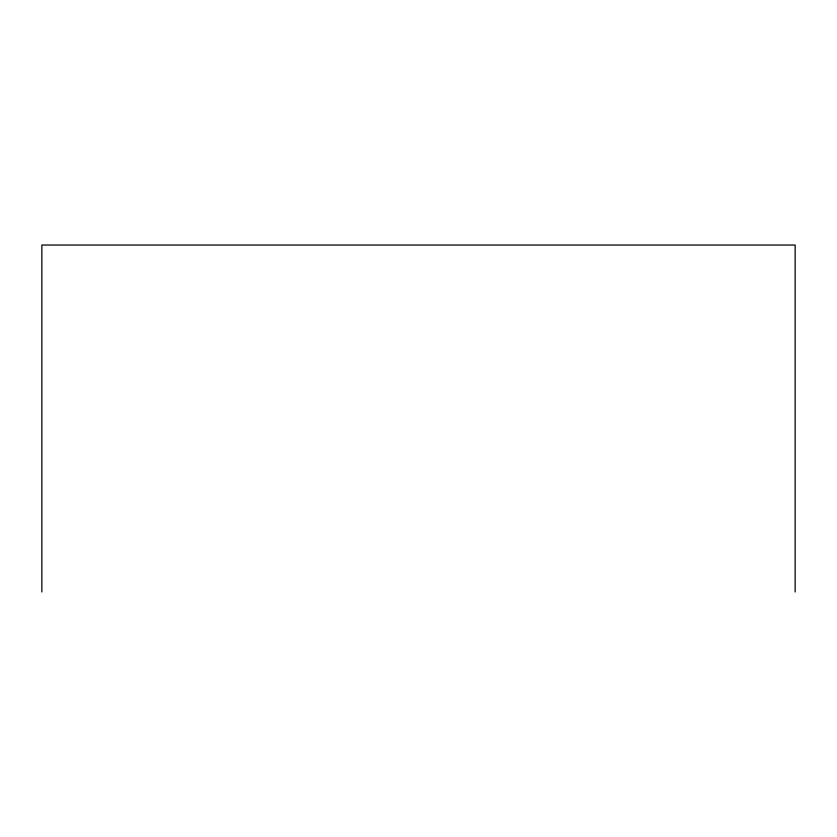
<?xml version="1.0" encoding="UTF-8"?>
<svg xmlns="http://www.w3.org/2000/svg" width="837" height="837" viewBox="0 0 837 837"><rect width="100%" height="100%" fill="white"/><g stroke="black" fill="none" stroke-linecap="round" stroke-linejoin="round"><path stroke-width="1.26" d="M795.15 591.968L795.15 245.032L41.85 245.032L41.85 591.968"/></g></svg>
